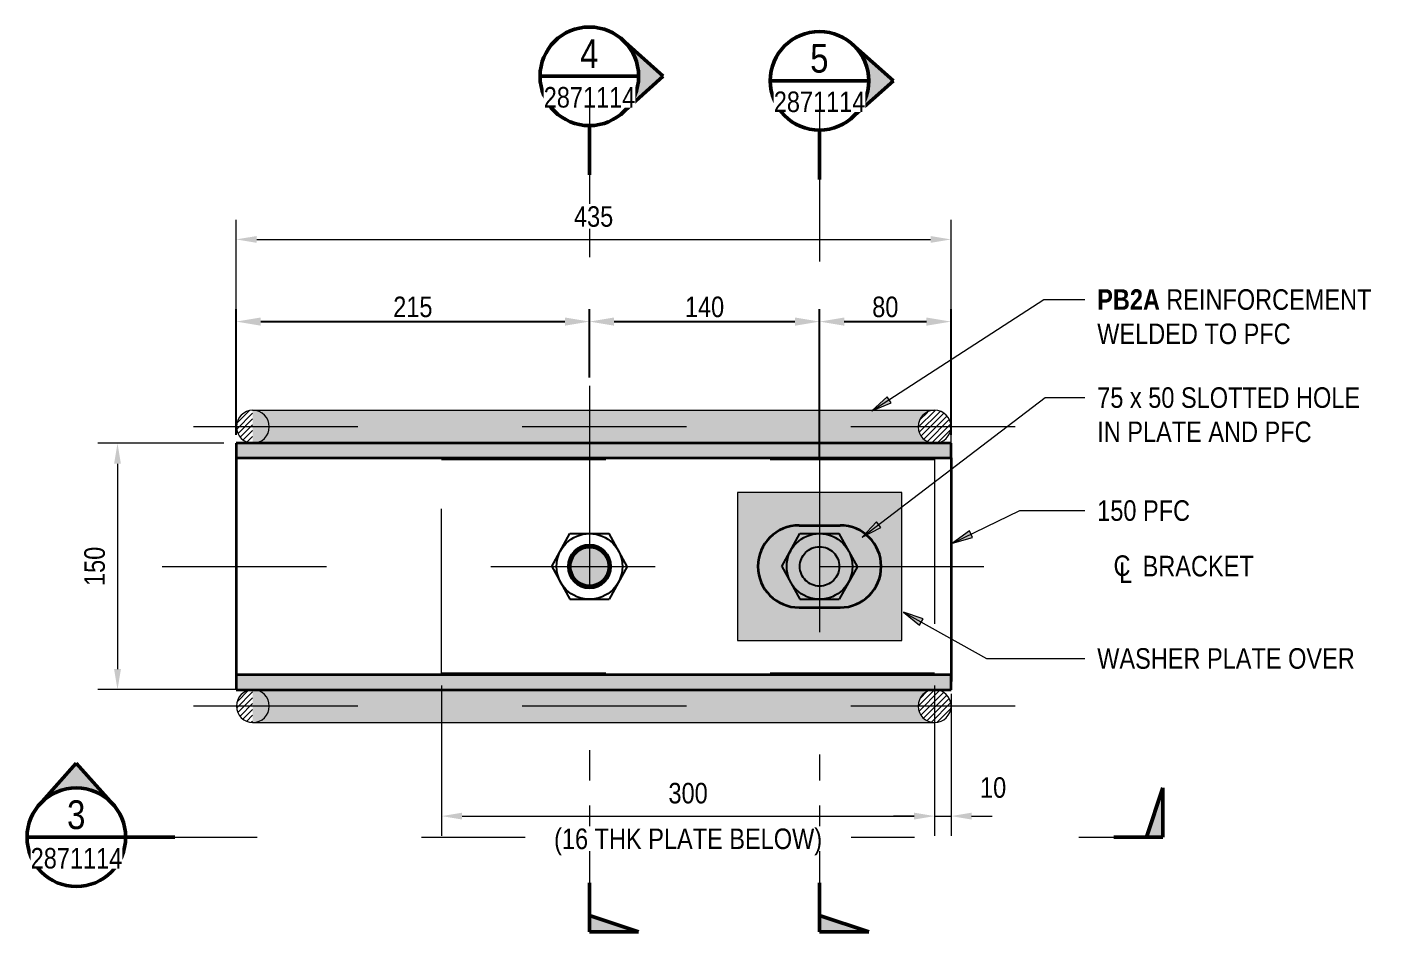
# Model space of a CAD drawing. Header units: metres. Extents: x 0.8 to 15.7, y 1.4 to 7.7.
# Drawn here: x 8.276 to 9.098, y 7.112 to 7.663 of the extents above; entities that cross this region are included whole.
import ezdxf

# ---------------------------------------------------------------- set-up
doc = ezdxf.new("R2010")
doc.units = ezdxf.units.M
for name, pattern in [('Dot_Section Line', [0.02, 0, -0.02]), ('JacobsCenter', [0.015, 0.009, -0.0015, 0.003, -0.0015]), ('JacobsDash', [0.0045, 0.003, -0.0015])]:
    doc.linetypes.add(name, pattern=pattern)
doc.layers.get('Defpoints').update_dxf_attribs({"color": 41})
for name, color, linetype, lineweight in [('D-BDGE', 7, 'Continuous', 13), ('D-BDGE-LINE', 7, 'Continuous', 9), ('D-ENHA-ANNO-TEXT', 7, 'Continuous', 9), ('D-ENHA-GEN-LINE', 7, 'Continuous', 13), ('D-ENHA-TEXT', 7, 'Continuous', 9), ('D-ENHA-TEXT-DIMS', 7, 'Continuous', 9)]:
    doc.layers.add(name, color=color, linetype=linetype, lineweight=lineweight)
doc.styles.add('Arial Narrow', font='ARIALN.TTF', dxfattribs={"height": 0.0025})
doc.styles.add('Arial Narrow_3', font='ARIALN.TTF', dxfattribs={"height": 0.0175})
doc.styles.add('Arial Narrow_4', font='ARIALN.TTF', dxfattribs={"height": 0.0125})
doc.styles.add('Arial Narrow_B', font='ARIALNB.TTF', dxfattribs={"height": 0.0125})
doc.dimstyles.new('____ddd_____2', dxfattribs={"dimscale": 0.3048, "dimtxt": 0.012793, "dimasz": 0.049213, "dimexe": 0.024606, "dimexo": 0.016404, "dimgap": 0.008202, "dimtad": 1, "dimdec": 0, "dimlfac": 1000, "dimzin": 0, "dimdsep": 46, "dimtxsty": 'Arial Narrow_4', "dimsah": 1, "dimcen": 0.09, "dimaunit": 1, "dimadec": 4, "dimazin": 0, "dimtfac": 1, "dimtdec": 4, "dimtix": 1, "dimtmove": 0, "dimatfit": 3, "dimfxl": 1, "dimtvp": 1, "dimtolj": 1, "dimtzin": 0, "dimarcsym": 2})
doc.dimstyles.new('Dimension_Standard_O__mm__2', dxfattribs={"dimscale": 0.3048, "dimtxt": 0.012793, "dimasz": 0.04101, "dimexe": 0.03937, "dimexo": 0.024606, "dimgap": 0.024606, "dimtad": 1, "dimdec": 0, "dimlfac": 1000, "dimzin": 0, "dimdsep": 46, "dimtxsty": 'Arial Narrow_4', "dimsah": 1, "dimcen": 0.09, "dimaunit": 1, "dimadec": 4, "dimazin": 0, "dimtfac": 1, "dimtdec": 4, "dimtix": 1, "dimtmove": 0, "dimatfit": 3, "dimfxl": 1, "dimtvp": 1, "dimtfill": 1, "dimtolj": 1, "dimtzin": 0, "dimlwd": 18, "dimlwe": 18, "dimarcsym": 2})
doc.dimstyles.new('Dimension_Standard_O__mm__3', dxfattribs={"dimscale": 0.3048, "dimtxt": 0.012793, "dimasz": 0.04101, "dimexe": 0.03937, "dimexo": 0.024606, "dimgap": 0.024606, "dimtad": 1, "dimdec": 0, "dimlfac": 1000, "dimzin": 0, "dimdsep": 46, "dimtxsty": 'Arial Narrow_4', "dimsah": 1, "dimcen": 0.09, "dimaunit": 1, "dimadec": 4, "dimazin": 0, "dimtfac": 1, "dimtdec": 4, "dimtix": 1, "dimtmove": 2, "dimatfit": 3, "dimfxl": 1, "dimtvp": 1, "dimtfill": 1, "dimtolj": 1, "dimtzin": 0, "dimlwd": 18, "dimlwe": 18, "dimarcsym": 2})
pattern_1 = [(45, (5.5002283, 0), (-0.00176776695, 0.00176776695), [])]

# ---------------------------------------------------------------- blocks, each defined once
blk = doc.blocks.new('Drafting View - sectionTail-4870194-DRG-2871114 - PRECAST BARRIER_PLAN TYPE 2')
at = {"layer": 'D-ENHA-ANNO-TEXT'}
blk.add_hatch(color=256, dxfattribs=at).paths.add_polyline_path([(-0.006, 0.006), (-0.004, 0), (-0.006, 0)])
at = {"layer": 'D-ENHA-ANNO-TEXT', "lineweight": 50}
for p, q in [((-0.006, 0.006), (-0.006, 0)), ((-0.004, 0), (-0.006, 0.006)), ((-0.006, 0), (-0.004, 0)), ((-0.006, 0), (0, 0))]:
    blk.add_line(p, q, dxfattribs=at)
blk = doc.blocks.new('Drafting View - SectionHead-4898858-DRG-2871114 - PRECAST BARRIER_PLAN TYPE 2')
at = {"layer": 'D-ENHA-ANNO-TEXT'}
h = blk.add_hatch(color=256, dxfattribs=at)
edge = h.paths.add_edge_path()
edge.add_line((-0.002, 0.009), (0.00247, 0.004))
edge.add_arc((-0.002, 0), 0.006, 41.8277, 138.1723)
edge.add_line((-0.00647, 0.004), (-0.002, 0.009))
at = {"layer": 'D-ENHA-ANNO-TEXT', "lineweight": 50}
for p, q in [((-0.002, 0.009), (-0.00647, 0.004)), ((0.00247, 0.004), (-0.002, 0.009)), ((0.004, 0), (0.01, 0))]:
    blk.add_line(p, q, dxfattribs=at)
for start, end in [(360, 180), (180, 360)]:
    blk.add_arc((-0.002, 0), 0.006, start, end, dxfattribs=at)
blk = doc.blocks.new('DIMBLOCK15-DRG-2871114 - PRECAST BARRIER_PLAN TYPE 2')
at = {"layer": 'D-ENHA-TEXT-DIMS', "color": 0, "lineweight": -2, "transparency": 16777216}
for p, q in [((8.40297, 7.41433), (8.40297, 7.49083)), ((8.61797, 7.44933), (8.61797, 7.49083)), ((8.41797, 7.48333), (8.60297, 7.48333))]:
    blk.add_line(p, q, dxfattribs=at)
at = {"layer": 'D-ENHA-TEXT-DIMS', "color": 0, "transparency": 16777216}
for points in [[(8.41797, 7.48583), (8.41797, 7.48083), (8.40297, 7.48333)], [(8.60297, 7.48583), (8.60297, 7.48083), (8.61797, 7.48333)]]:
    blk.add_solid(points, dxfattribs=at)
at = {"layer": 'Defpoints', "color": 0, "transparency": 16777216}
for p in [(8.61797, 7.48333), (8.61797, 7.44433), (8.40297, 7.40933)]:
    blk.add_point(p, dxfattribs=at)
at = {"layer": 'D-ENHA-TEXT-DIMS', "color": 0, "transparency": 16777216, "insert": (8.51047, 7.49221), "char_height": 0.0125, "width": 0.0285099, "attachment_point": 5, "style": 'Arial Narrow_4'}
blk.add_mtext('\\A1;215', dxfattribs=at)
blk = doc.blocks.new('DIMBLOCK16-DRG-2871114 - PRECAST BARRIER_PLAN TYPE 2')
at = {"layer": 'D-ENHA-TEXT-DIMS', "color": 0, "lineweight": -2, "transparency": 16777216}
for p, q in [((8.61797, 7.44933), (8.61797, 7.49083)), ((8.75797, 7.39933), (8.75797, 7.49083)), ((8.63297, 7.48333), (8.74297, 7.48333))]:
    blk.add_line(p, q, dxfattribs=at)
at = {"layer": 'D-ENHA-TEXT-DIMS', "color": 0, "transparency": 16777216}
for points in [[(8.63297, 7.48583), (8.63297, 7.48083), (8.61797, 7.48333)], [(8.74297, 7.48583), (8.74297, 7.48083), (8.75797, 7.48333)]]:
    blk.add_solid(points, dxfattribs=at)
at = {"layer": 'Defpoints', "color": 0, "transparency": 16777216}
for p in [(8.75797, 7.48333), (8.61797, 7.44433), (8.75797, 7.39433)]:
    blk.add_point(p, dxfattribs=at)
at = {"layer": 'D-ENHA-TEXT-DIMS', "color": 0, "transparency": 16777216, "insert": (8.68797, 7.49221), "char_height": 0.0125, "width": 0.0285099, "attachment_point": 5, "style": 'Arial Narrow_4'}
blk.add_mtext('\\A1;140', dxfattribs=at)
blk = doc.blocks.new('DIMBLOCK17-DRG-2871114 - PRECAST BARRIER_PLAN TYPE 2')
at = {"layer": 'D-ENHA-TEXT-DIMS', "color": 0, "lineweight": -2, "transparency": 16777216}
for p, q in [((8.75797, 7.39933), (8.75797, 7.49083)), ((8.83797, 7.41433), (8.83797, 7.49083)), ((8.77297, 7.48333), (8.82297, 7.48333))]:
    blk.add_line(p, q, dxfattribs=at)
at = {"layer": 'D-ENHA-TEXT-DIMS', "color": 0, "transparency": 16777216}
for points in [[(8.77297, 7.48583), (8.77297, 7.48083), (8.75797, 7.48333)], [(8.82297, 7.48583), (8.82297, 7.48083), (8.83797, 7.48333)]]:
    blk.add_solid(points, dxfattribs=at)
at = {"layer": 'Defpoints', "color": 0, "transparency": 16777216}
for p in [(8.83797, 7.48333), (8.83797, 7.40933), (8.75797, 7.39433)]:
    blk.add_point(p, dxfattribs=at)
at = {"layer": 'D-ENHA-TEXT-DIMS', "color": 0, "transparency": 16777216, "insert": (8.79797, 7.49221), "char_height": 0.0125, "width": 0.0190066, "attachment_point": 5, "style": 'Arial Narrow_4'}
blk.add_mtext('\\A1;80', dxfattribs=at)
blk = doc.blocks.new('DIMBLOCK18-DRG-2871114 - PRECAST BARRIER_PLAN TYPE 2')
at = {"layer": 'D-ENHA-TEXT-DIMS', "color": 0, "lineweight": 18, "transparency": 16777216}
for p, q in [((8.39547, 7.40933), (8.31876, 7.40933)), ((8.33076, 7.39683), (8.33076, 7.27189)), ((8.40547, 7.25939), (8.31876, 7.25939))]:
    blk.add_line(p, q, dxfattribs=at)
at = {"layer": 'D-ENHA-TEXT-DIMS', "color": 0, "transparency": 16777216}
for points in [[(8.32868, 7.39683), (8.33284, 7.39683), (8.33076, 7.40933)], [(8.32868, 7.27189), (8.33284, 7.27189), (8.33076, 7.25939)]]:
    blk.add_solid(points, dxfattribs=at)
at = {"layer": 'Defpoints', "color": 0, "transparency": 16777216}
for p in [(8.40297, 7.40933), (8.33076, 7.25939), (8.41297, 7.25939)]:
    blk.add_point(p, dxfattribs=at)
at = {"layer": 'D-ENHA-TEXT-DIMS', "color": 0, "lineweight": 18, "transparency": 16777216, "insert": (8.31688, 7.33436), "char_height": 0.0125, "width": 0.0285099, "attachment_point": 5, "rotation": 90, "style": 'Arial Narrow_4', "bg_fill": 3, "box_fill_scale": 1.1, "bg_fill_color": 256, "bg_fill_true_color": 13158600, "bg_fill_transparency": 0}
blk.add_mtext('\\A1;150', dxfattribs=at)
blk = doc.blocks.new('DIMBLOCK19-DRG-2871114 - PRECAST BARRIER_PLAN TYPE 2')
at = {"layer": 'D-ENHA-TEXT-DIMS', "color": 0, "lineweight": 18, "transparency": 16777216}
for p, q in [((8.52797, 7.26183), (8.52797, 7.17039)), ((8.82797, 7.26183), (8.82797, 7.17039)), ((8.54047, 7.18239), (8.81547, 7.18239))]:
    blk.add_line(p, q, dxfattribs=at)
at = {"layer": 'D-ENHA-TEXT-DIMS', "color": 0, "transparency": 16777216}
for points in [[(8.54047, 7.18447), (8.54047, 7.1803), (8.52797, 7.18239)], [(8.81547, 7.18447), (8.81547, 7.1803), (8.82797, 7.18239)]]:
    blk.add_solid(points, dxfattribs=at)
at = {"layer": 'Defpoints', "color": 0, "transparency": 16777216}
for p in [(8.52797, 7.26933), (8.82797, 7.26933), (8.82797, 7.18239)]:
    blk.add_point(p, dxfattribs=at)
at = {"layer": 'D-ENHA-TEXT-DIMS', "color": 0, "lineweight": 18, "transparency": 16777216, "char_height": 0.0125, "width": 0.1956703, "attachment_point": 5, "style": 'Arial Narrow_4', "bg_fill": 3, "box_fill_scale": 1.1, "bg_fill_color": 256, "bg_fill_true_color": 13158600, "bg_fill_transparency": 0}
for s, insert in [('\\A1;300', (8.67797, 7.19627)), ('\\A1;(16 THK PLATE BELOW)', (8.67797, 7.16669))]:
    blk.add_mtext(s, dxfattribs=dict(at, insert=insert))
blk = doc.blocks.new('DIMBLOCK20-DRG-2871114 - PRECAST BARRIER_PLAN TYPE 2')
at = {"layer": 'D-ENHA-TEXT-DIMS', "color": 0, "lineweight": 18, "transparency": 16777216}
for p, q in [((8.82797, 7.26183), (8.82797, 7.17039)), ((8.83797, 7.25683), (8.83797, 7.17039)), ((8.81547, 7.18239), (8.80297, 7.18239)), ((8.82797, 7.18239), (8.83797, 7.18239)), ((8.85047, 7.18239), (8.86297, 7.18239))]:
    blk.add_line(p, q, dxfattribs=at)
at = {"layer": 'D-ENHA-TEXT-DIMS', "color": 0, "transparency": 16777216}
for points in [[(8.81547, 7.18447), (8.81547, 7.1803), (8.82797, 7.18239)], [(8.85047, 7.18447), (8.85047, 7.1803), (8.83797, 7.18239)]]:
    blk.add_solid(points, dxfattribs=at)
at = {"layer": 'Defpoints', "color": 0, "transparency": 16777216}
for p in [(8.82797, 7.26933), (8.83797, 7.26433), (8.83797, 7.18239)]:
    blk.add_point(p, dxfattribs=at)
at = {"layer": 'D-ENHA-TEXT-DIMS', "color": 0, "lineweight": 18, "transparency": 16777216, "insert": (8.85561, 7.20604), "char_height": 0.0125, "width": 0.0190066, "attachment_point": 1, "line_spacing_factor": 0.974696, "style": 'Arial Narrow_4', "bg_fill": 3, "box_fill_scale": 1.1, "bg_fill_color": 256, "bg_fill_true_color": 13158600, "bg_fill_transparency": 0}
blk.add_mtext('\\A1;10', dxfattribs=at)
blk = doc.blocks.new('DIMBLOCK21-DRG-2871114 - PRECAST BARRIER_PLAN TYPE 2')
at = {"layer": 'D-ENHA-TEXT-DIMS', "color": 0, "lineweight": 18, "transparency": 16777216}
for p, q in [((8.40297, 7.41683), (8.40297, 7.54533)), ((8.83797, 7.40783), (8.83797, 7.54533)), ((8.41547, 7.53333), (8.82547, 7.53333))]:
    blk.add_line(p, q, dxfattribs=at)
at = {"layer": 'D-ENHA-TEXT-DIMS', "color": 0, "transparency": 16777216}
for points in [[(8.41547, 7.53541), (8.41547, 7.53125), (8.40297, 7.53333)], [(8.82547, 7.53541), (8.82547, 7.53125), (8.83797, 7.53333)]]:
    blk.add_solid(points, dxfattribs=at)
at = {"layer": 'Defpoints', "color": 0, "transparency": 16777216}
for p in [(8.83797, 7.53333), (8.40297, 7.40933), (8.83797, 7.40033)]:
    blk.add_point(p, dxfattribs=at)
at = {"layer": 'D-ENHA-TEXT-DIMS', "color": 0, "lineweight": 18, "transparency": 16777216, "insert": (8.62047, 7.54721), "char_height": 0.0125, "width": 0.0285099, "attachment_point": 5, "style": 'Arial Narrow_4', "bg_fill": 3, "box_fill_scale": 1.1, "bg_fill_color": 256, "bg_fill_true_color": 13158600, "bg_fill_transparency": 0}
blk.add_mtext('\\A1;435', dxfattribs=at)
blk = doc.blocks.new('CS_Annot_Centreline Symbol3 - CS_Annot_Centreline Symbol-5905071-DRG-2871114 - PRECAST BARRIER_PLAN TYPE 2')
at = {"layer": 'D-ENHA-GEN-LINE', "lineweight": 9, "char_height": 0.0025, "attachment_point": 1, "style": 'Arial Narrow'}
for s, insert, width in [('C  ', (-0.00109, 0.00476), 0.0044093), ('L', (-0.00041, 0.00392), 0.0019241)]:
    blk.add_mtext(s, dxfattribs=dict(at, insert=insert, width=width))

msp = doc.modelspace()

# ---------------------------------------------------------------- hatches: boundary and pattern name
at = {"layer": 'D-BDGE-LINE'}
h = msp.add_hatch(dxfattribs=at)
h.set_pattern_fill('FP_1', color=256, style=0, pattern_type=2)
h.set_pattern_definition(pattern_1)
h.paths.add_polyline_path([(8.4129742, 7.4093519), (8.4129742, 7.4292615), (8.4136613, 7.4292615), (8.4129742, 7.4293102), (8.4103768, 7.428921), (8.4080431, 7.4279228), (8.4060097, 7.4263348), (8.404445, 7.4242654), (8.4034648, 7.4218554), (8.4031406, 7.4192693), (8.4034732, 7.4167429), (8.4045166, 7.4142732), (8.4061348, 7.4122037), (8.4082653, 7.4106158), (8.4105443, 7.4096718), (8.4109564, 7.4096176)])
at = {"layer": 'D-BDGE-LINE', "true_color": 0xffffff}
for points in [[(8.4295028, 7.4093311), (8.8273622, 7.4093311), (8.8250552, 7.4096718), (8.8227045, 7.4106708), (8.8206636, 7.41226), (8.8191189, 7.4142732), (8.8181128, 7.4167429), (8.8177802, 7.4192693), (8.8181206, 7.4218554), (8.8191693, 7.4243311), (8.8207946, 7.4264022), (8.8229742, 7.4280047), (8.825386, 7.4289473), (8.8274453, 7.4292615), (8.4129742, 7.4292615), (8.4129742, 7.4093311), (8.4204965, 7.4093311)], [(8.8305623, 7.4003311), (8.8379742, 7.4003311), (8.8379742, 7.4093311), (8.4029742, 7.4092771), (8.4029742, 7.4003311), (8.8279742, 7.4003311)], [(8.7573576, 7.2893311), (8.8079742, 7.2893311), (8.8079742, 7.3793311), (8.7079742, 7.3793311), (8.7079742, 7.2893311)], [(8.6179742, 7.3213311), (8.6213388, 7.321774), (8.6244742, 7.3230728), (8.6271665, 7.3251387), (8.6292325, 7.3278311), (8.6305312, 7.3309664), (8.6309742, 7.3343311), (8.6305312, 7.3376957), (8.6292325, 7.3408311), (8.6271665, 7.3435235), (8.6244742, 7.3455894), (8.6213388, 7.3468881), (8.6179742, 7.3473311), (8.6146095, 7.3468881), (8.6114742, 7.3455894), (8.6087818, 7.3435235), (8.6067158, 7.3408311), (8.6054171, 7.3376957), (8.6049742, 7.3343311), (8.6054171, 7.3309664), (8.6067158, 7.3278311), (8.6087818, 7.3251387), (8.6114742, 7.3230728), (8.6146095, 7.321774)], [(8.8079742, 7.2593311), (8.8379742, 7.2593311), (8.8379742, 7.2683311), (8.4029742, 7.2683311), (8.4029742, 7.2593311), (8.7573576, 7.2593311)], [(8.8079742, 7.2394007), (8.8277724, 7.2394007), (8.8251862, 7.2397412), (8.8227763, 7.2407394), (8.8207068, 7.2423273), (8.8191189, 7.2443968), (8.8181206, 7.2468067), (8.8177802, 7.2493929), (8.8181206, 7.2519791), (8.8191189, 7.254389), (8.8207068, 7.2564584), (8.8229742, 7.2581283), (8.825386, 7.2590709), (8.8273622, 7.2593311), (8.4129742, 7.2593102), (8.4129742, 7.2394007), (8.7573576, 7.2394007)]]:
    msp.add_hatch(color=7, dxfattribs=at).paths.add_polyline_path(points)
at = {"layer": 'D-BDGE-LINE'}
h = msp.add_hatch(dxfattribs=at)
h.set_pattern_fill('FP_1', color=256, style=0, pattern_type=2)
h.set_pattern_definition(pattern_1)
h.paths.add_polyline_path([(8.8279742, 7.4093311), (8.8305623, 7.4096718), (8.8329742, 7.4106708), (8.8350452, 7.41226), (8.8366344, 7.4143311), (8.8376334, 7.4167429), (8.8379742, 7.4193311), (8.8376334, 7.4219193), (8.8366344, 7.4243311), (8.8350452, 7.4264022), (8.8329742, 7.4279913), (8.8305623, 7.4289903), (8.8277724, 7.4293045), (8.8251862, 7.4289076), (8.8228848, 7.4279228), (8.8208514, 7.4263348), (8.8192867, 7.4242654), (8.8183065, 7.4218554), (8.817983, 7.4192643), (8.8183397, 7.4166831), (8.8193583, 7.4142732), (8.8209764, 7.4122037), (8.823107, 7.4106158), (8.825386, 7.4096718), (8.8277724, 7.4093576)])
h = msp.add_hatch(dxfattribs=at)
h.set_pattern_fill('FP_1', color=256, style=0, pattern_type=2)
h.set_pattern_definition(pattern_1)
h.paths.add_polyline_path([(8.4131325, 7.2393311), (8.4136613, 7.2394007), (8.4129742, 7.2394007), (8.4129742, 7.2593102), (8.4105443, 7.2589903), (8.4081325, 7.2579913), (8.4060614, 7.2564022), (8.4044722, 7.2543311), (8.4034732, 7.2519193), (8.4031325, 7.2493311), (8.4034732, 7.2467429), (8.4044722, 7.2443311), (8.4060614, 7.24226), (8.4081325, 7.2406708), (8.4105443, 7.2396718), (8.4129742, 7.2393519)])
h = msp.add_hatch(dxfattribs=at)
h.set_pattern_fill('FP_1', color=256, style=0, pattern_type=2)
h.set_pattern_definition(pattern_1)
h.paths.add_polyline_path([(8.8279742, 7.2393311), (8.8305623, 7.2396718), (8.8329742, 7.2406708), (8.8350452, 7.24226), (8.8366344, 7.2443311), (8.8376334, 7.2467429), (8.8379742, 7.2493311), (8.8376334, 7.2519193), (8.83659, 7.254389), (8.8350452, 7.2564022), (8.8329742, 7.2579913), (8.8305623, 7.2589903), (8.8277724, 7.2593045), (8.8251862, 7.2589076), (8.8229742, 7.2579913), (8.8209031, 7.2564022), (8.8193139, 7.2543311), (8.8183149, 7.2519193), (8.8179742, 7.2493311), (8.8183149, 7.2467429), (8.8193139, 7.2443311), (8.8209031, 7.24226), (8.8229742, 7.2406708), (8.825386, 7.2397149), (8.8277724, 7.2393576)])
at = {"layer": 'D-ENHA-TEXT'}
for points in [[(8.7898467, 7.4289636), (8.8015329, 7.4339176), (8.7991338, 7.4376157)], [(8.7839385, 7.352109), (8.7952103, 7.3579446), (8.7925346, 7.3614479)], [(8.8388602, 7.3485402), (8.8510739, 7.3519947), (8.8491558, 7.3559637)], [(8.8090216, 7.3065434), (8.818857, 7.2985201), (8.821008, 7.3023679)]]:
    msp.add_hatch(color=256, dxfattribs=at).paths.add_polyline_path(points)

# ---------------------------------------------------------------- linework, layer by layer
at = {"layer": 'D-BDGE', "linetype": 'JacobsCenter'}
for p, q in [((8.6179742, 7.4443311), (8.6179742, 7.2943311)), ((8.8770445, 7.4193311), (8.3720445, 7.4193311)), ((8.7579742, 7.3943311), (8.7579742, 7.2743311)), ((8.3579742, 7.3343311), (8.9348385, 7.3343311)), ((8.8770445, 7.2493311), (8.3770445, 7.2493311))]:
    msp.add_line(p, q, dxfattribs=at)
at = {"layer": 'D-BDGE'}
for p, q in [((8.8277724, 7.4292615), (8.4129742, 7.4292615)), ((8.4129742, 7.4092771), (8.8277724, 7.4092771)), ((8.8277724, 7.2593851), (8.4129742, 7.2593851)), ((8.4129742, 7.2394007), (8.8277724, 7.2394007))]:
    msp.add_line(p, q, dxfattribs=at)
at = {"layer": 'D-BDGE', "lineweight": 35}
for p, q in [((8.8379742, 7.4093311), (8.4029742, 7.4093311)), ((8.4029742, 7.4093311), (8.4029742, 7.4003311)), ((8.4029742, 7.4093311), (8.4029742, 7.2593311)), ((8.8379742, 7.4003311), (8.8379742, 7.4093311)), ((8.4029742, 7.4003311), (8.8379742, 7.4003311)), ((8.8379742, 7.4003311), (8.8379742, 7.2643311)), ((8.7454742, 7.3593311), (8.7704742, 7.3593311)), ((8.7454742, 7.3093311), (8.7704742, 7.3093311)), ((8.8379742, 7.2683311), (8.4029742, 7.2683311)), ((8.4029742, 7.2683311), (8.4029742, 7.2593311)), ((8.8379742, 7.2593311), (8.8379742, 7.2683311)), ((8.4029742, 7.2593311), (8.8379742, 7.2593311))]:
    msp.add_line(p, q, dxfattribs=at)
at = {"layer": 'D-BDGE', "linetype": 'JacobsDash', "lineweight": 9}
for p, q in [((8.5279742, 7.3993311), (8.8279742, 7.3993311)), ((8.5279742, 7.2693311), (8.5279742, 7.3993311)), ((8.8279742, 7.3993311), (8.8279742, 7.2693311)), ((8.8279742, 7.2693311), (8.5279742, 7.2693311))]:
    msp.add_line(p, q, dxfattribs=at)
at = {"layer": 'D-BDGE', "linetype": 'JacobsDash', "lineweight": 18}
for p, q in [((8.8079742, 7.3793311), (8.7079742, 7.3793311)), ((8.7079742, 7.3793311), (8.7079742, 7.2893311)), ((8.8079742, 7.2893311), (8.8079742, 7.3793311)), ((8.7079742, 7.2893311), (8.8079742, 7.2893311))]:
    msp.add_line(p, q, dxfattribs=at)
at = {"layer": 'D-BDGE', "linetype": 'JacobsDash', "lineweight": 25}
for p, q in [((8.5949742, 7.3343311), (8.6059742, 7.3543311)), ((8.6059742, 7.3543311), (8.6299742, 7.3543311)), ((8.6409742, 7.3343311), (8.6299742, 7.3543311)), ((8.7349742, 7.3343311), (8.7459742, 7.3543311)), ((8.7459742, 7.3543311), (8.7699742, 7.3543311)), ((8.7809742, 7.3343311), (8.7699742, 7.3543311)), ((8.5949742, 7.3343311), (8.6059742, 7.3143311)), ((8.6409742, 7.3343311), (8.6299742, 7.3143311)), ((8.7349742, 7.3343311), (8.7459742, 7.3143311)), ((8.7809742, 7.3343311), (8.7699742, 7.3143311)), ((8.6059742, 7.3143311), (8.6299742, 7.3143311)), ((8.7459742, 7.3143311), (8.7699742, 7.3143311))]:
    msp.add_line(p, q, dxfattribs=at)
at = {"layer": 'D-BDGE', "lineweight": 25}
for centre in [(8.6179742, 7.3343311), (8.7579742, 7.3343311)]:
    msp.add_circle(centre, 0.02, dxfattribs=at)
at = {"layer": 'D-BDGE', "linetype": 'JacobsDash', "lineweight": 25}
for centre in [(8.6179742, 7.3343311), (8.7579742, 7.3343311)]:
    msp.add_circle(centre, 0.012, dxfattribs=at)
at = {"layer": 'D-BDGE', "linetype": 'JacobsDash', "lineweight": 50}
msp.add_circle((8.6179742, 7.3343311), 0.012, dxfattribs=at)
at = {"layer": 'D-BDGE'}
for centre, start, end in [((8.4131325, 7.4193311), 0, 180), ((8.8279742, 7.4193311), 90, 270), ((8.8279742, 7.4193311), 270, 90), ((8.4131325, 7.4193311), 180, 0), ((8.4131325, 7.2493311), 0, 180), ((8.8279742, 7.2493311), 90, 270), ((8.8279742, 7.2493311), 270, 90), ((8.4131325, 7.2493311), 180, 0)]:
    msp.add_arc(centre, 0.01, start, end, dxfattribs=at)
at = {"layer": 'D-BDGE', "lineweight": 35}
for centre, radius, start, end in [((8.7454742, 7.3343311), 0.025, 90, 270), ((8.7704742, 7.3343311), 0.025, 270, 90), ((8.6179742, 7.3343311), 0.013, 0, 180), ((8.6179742, 7.3343311), 0.013, 180, 0)]:
    msp.add_arc(centre, radius, start, end, dxfattribs=at)
at = {"layer": 'D-ENHA-ANNO-TEXT', "lineweight": 50}
for p, q in [((8.5878823, 7.6326051), (8.6478823, 7.6326051)), ((8.7278823, 7.629872), (8.7878823, 7.629872)), ((8.2757015, 7.1695186), (8.3357015, 7.1695186))]:
    msp.add_line(p, q, dxfattribs=at)
at = {"layer": 'D-ENHA-ANNO-TEXT', "color": 7, "linetype": 'Dot_Section Line', "true_color": 0xffffff}
for p, q in [((8.6178823, 7.6226051), (8.6178823, 7.1418672)), ((8.7578823, 7.619872), (8.7578823, 7.1418672)), ((8.3157015, 7.1695186), (8.9369352, 7.1695186))]:
    msp.add_line(p, q, dxfattribs=at)
at = {"layer": 'D-ENHA-TEXT'}
for p, q in [((8.7898467, 7.4289636), (8.8943504, 7.4967591)), ((8.8943504, 7.4967591), (8.9194178, 7.4967591)), ((8.7839385, 7.352109), (8.895205, 7.4370914)), ((8.7991338, 7.4376157), (8.7898467, 7.4289636)), ((8.7898467, 7.4289636), (8.8015329, 7.4339176)), ((8.8015329, 7.4339176), (8.7991338, 7.4376157)), ((8.895205, 7.4370914), (8.9194178, 7.4370914)), ((8.8388602, 7.3485402), (8.879814, 7.3683317)), ((8.879814, 7.3683317), (8.9194178, 7.3683317)), ((8.7925346, 7.3614479), (8.7839385, 7.352109)), ((8.7839385, 7.352109), (8.7952103, 7.3579446)), ((8.7952103, 7.3579446), (8.7925346, 7.3614479)), ((8.8491558, 7.3559637), (8.8388602, 7.3485402)), ((8.8388602, 7.3485402), (8.8510739, 7.3519947)), ((8.8510739, 7.3519947), (8.8491558, 7.3559637)), ((8.8090216, 7.3065434), (8.818857, 7.2985201)), ((8.821008, 7.3023679), (8.8090216, 7.3065434)), ((8.8090216, 7.3065434), (8.8594883, 7.2783317)), ((8.818857, 7.2985201), (8.821008, 7.3023679)), ((8.8594883, 7.2783317), (8.9194178, 7.2783317))]:
    msp.add_line(p, q, dxfattribs=at)

# ---------------------------------------------------------------- block references
at = {"layer": 'D-ENHA-ANNO-TEXT', "lineweight": 50, "xscale": 4.999999999999998, "yscale": 4.999999999999998, "zscale": 4.999999999999998, "rotation": 269.9999999999996}
for p in [(8.6178823, 7.6226051), (8.7578823, 7.619872)]:
    msp.add_blockref('Drafting View - SectionHead-4898858-DRG-2871114 - PRECAST BARRIER_PLAN TYPE 2', p, dxfattribs=at)
at = {"layer": 'D-ENHA-ANNO-TEXT', "lineweight": 50, "xscale": 4.999999999999998, "yscale": 4.999999999999998, "zscale": 4.999999999999998}
msp.add_blockref('Drafting View - SectionHead-4898858-DRG-2871114 - PRECAST BARRIER_PLAN TYPE 2', (8.3157015, 7.1695186), dxfattribs=at)
at = {"layer": 'D-ENHA-ANNO-TEXT', "lineweight": 50, "extrusion": (0, 0, -1), "xscale": 4.999999999999998, "yscale": 4.999999999999998, "zscale": 4.999999999999998}
msp.add_blockref('Drafting View - sectionTail-4870194-DRG-2871114 - PRECAST BARRIER_PLAN TYPE 2', (-8.9369352, 7.1695186), dxfattribs=at)
at = {"layer": 'D-ENHA-ANNO-TEXT', "lineweight": 50, "extrusion": (0, 0, -1), "xscale": 4.999999999999998, "yscale": 4.999999999999998, "zscale": 4.999999999999998, "rotation": 90.00000000000064}
for p in [(-8.6178823, 7.1418672), (-8.7578823, 7.1418672)]:
    msp.add_blockref('Drafting View - sectionTail-4870194-DRG-2871114 - PRECAST BARRIER_PLAN TYPE 2', p, dxfattribs=at)
at = {"layer": 'D-ENHA-GEN-LINE', "lineweight": 9, "xscale": 5, "yscale": 5, "zscale": 5}
msp.add_blockref('CS_Annot_Centreline Symbol3 - CS_Annot_Centreline Symbol-5905071-DRG-2871114 - PRECAST BARRIER_PLAN TYPE 2', (8.9422899, 7.3172502), dxfattribs=at)

# ---------------------------------------------------------------- texts
at = {"layer": 'D-ENHA-GEN-LINE', "lineweight": 9, "insert": (8.9545408, 7.3407823), "char_height": 0.0125, "attachment_point": 1, "style": 'Arial Narrow_4', "bg_fill": 3, "box_fill_scale": 1, "bg_fill_color": 256, "bg_fill_true_color": 13158600, "bg_fill_transparency": 0}
msp.add_mtext('BRACKET', dxfattribs=at)
at = {"layer": 'D-ENHA-TEXT', "char_height": 0.0125, "attachment_point": 1, "bg_fill": 3, "box_fill_scale": 1, "bg_fill_color": 256, "bg_fill_transparency": 0}
for s, insert, style in [('PB2A ', (8.9269178, 7.5030091), 'Arial Narrow_B'), ('WELDED TO PFC', (8.9269178, 7.4821731), 'Arial Narrow_4'), ('75 x 50 SLOTTED HOLE', (8.9269178, 7.4433414), 'Arial Narrow_4'), ('IN PLATE AND PFC', (8.9269178, 7.4225055), 'Arial Narrow_4'), ('150 PFC', (8.9269178, 7.3745817), 'Arial Narrow_4'), ('WASHER PLATE OVER', (8.9269178, 7.2845817), 'Arial Narrow_4')]:
    msp.add_mtext(s, dxfattribs=dict(at, insert=insert, style=style))

# ---------------------------------------------------------------- dimensions: what is measured, and where the dimension line sits
at = {"layer": 'D-ENHA-TEXT-DIMS'}
for base, p1, p2, override, picture, middle in [((8.6179742, 7.4833309), (8.4029742, 7.4093311), (8.6179742, 7.4443311), {"dimpost": '<>', "dimfxl": 0.21783}, 'DIMBLOCK15-DRG-2871114 - PRECAST BARRIER_PLAN TYPE 2', (8.5104742, 7.492213)), ((8.7579742, 7.4833309), (8.6179742, 7.4443311), (8.7579742, 7.3943311), {"dimpost": '<>', "dimfxl": 0.148661}, 'DIMBLOCK16-DRG-2871114 - PRECAST BARRIER_PLAN TYPE 2', (8.6879742, 7.492213)), ((8.8379742, 7.4833309), (8.7579742, 7.3943311), (8.8379742, 7.4093311), {"dimpost": '<>', "dimfxl": 0.081394}, 'DIMBLOCK17-DRG-2871114 - PRECAST BARRIER_PLAN TYPE 2', (8.7979742, 7.492213))]:
    dim = msp.add_linear_dim(base=base, p1=p1, p2=p2, dimstyle='____ddd_____2', override=override, dxfattribs=at)
    dim.commit()
    dim.dimension.update_dxf_attribs({"geometry": picture, "text_midpoint": middle})

# ---------------------------------------------------------------- next in the draw order: texts
at = {"layer": 'D-ENHA-ANNO-TEXT', "char_height": 0.0175, "attachment_point": 1, "style": 'Arial Narrow_3', "bg_fill": 3, "box_fill_scale": 1, "bg_fill_color": 256, "bg_fill_transparency": 0}
for s, insert in [('4', (8.6122552, 7.6550899)), ('5', (8.7522552, 7.6523567)), ('3', (8.3000744, 7.1920033))]:
    msp.add_mtext(s, dxfattribs=dict(at, insert=insert))
at = {"layer": 'D-ENHA-ANNO-TEXT', "char_height": 0.0125, "attachment_point": 1, "style": 'Arial Narrow_4', "bg_fill": 3, "box_fill_scale": 1, "bg_fill_color": 256, "bg_fill_true_color": 13158600, "bg_fill_transparency": 0}
for insert in [(8.5901052, 7.6260868), (8.7301052, 7.6233536), (8.2779244, 7.1630002)]:
    msp.add_mtext('2871114', dxfattribs=dict(at, insert=insert))
at = {"layer": 'D-ENHA-TEXT', "insert": (8.9689204, 7.5030091), "char_height": 0.0125, "attachment_point": 1, "style": 'Arial Narrow_4', "bg_fill": 3, "box_fill_scale": 1, "bg_fill_color": 256, "bg_fill_transparency": 0}
msp.add_mtext('REINFORCEMENT ', dxfattribs=at)

# ---------------------------------------------------------------- next in the draw order: dimensions: what is measured, and where the dimension line sits
at = {"layer": 'D-ENHA-TEXT-DIMS', "lineweight": 18}
dim = msp.add_linear_dim(base=(8.330761, 7.2593851), p1=(8.4029742, 7.4093311), p2=(8.4129742, 7.2593851), angle=90, dimstyle='Dimension_Standard_O__mm__2', override={"dimpost": '<>', "dimfxl": 0.150279}, dxfattribs=at)
dim.commit()
dim.dimension.update_dxf_attribs({"geometry": 'DIMBLOCK18-DRG-2871114 - PRECAST BARRIER_PLAN TYPE 2', "text_midpoint": (8.3168788, 7.3343581)})
dim = msp.add_linear_dim(base=(8.8279742, 7.1823867), p1=(8.5279742, 7.2693311), p2=(8.8279742, 7.2693311), text='<>\\X(16 THK PLATE BELOW)', dimstyle='Dimension_Standard_O__mm__2', override={"dimpost": '<>', "dimfxl": 0.3}, dxfattribs=at)
dim.commit()
dim.dimension.update_dxf_attribs({"geometry": 'DIMBLOCK19-DRG-2871114 - PRECAST BARRIER_PLAN TYPE 2', "text_midpoint": (8.6779742, 7.1823867)})

# ---------------------------------------------------------------- next in the draw order: dimensions: what is measured, and where the dimension line sits
dim = msp.add_linear_dim(base=(8.8379742, 7.5333309), p1=(8.4029742, 7.4093311), p2=(8.8379742, 7.4003311), dimstyle='Dimension_Standard_O__mm__2', override={"dimpost": '<>', "dimfxl": 0.435093}, dxfattribs=at)
dim.commit()
dim.dimension.update_dxf_attribs({"geometry": 'DIMBLOCK21-DRG-2871114 - PRECAST BARRIER_PLAN TYPE 2', "text_midpoint": (8.6204742, 7.547213)})
dim = msp.add_linear_dim(base=(8.8379742, 7.1823867), p1=(8.8279742, 7.2693311), p2=(8.8379742, 7.2643311), dimstyle='Dimension_Standard_O__mm__3', override={"dimpost": '<>', "dimfxl": 0.01118}, dxfattribs=at)
dim.commit()
dim.dimension.update_dxf_attribs({"geometry": 'DIMBLOCK20-DRG-2871114 - PRECAST BARRIER_PLAN TYPE 2', "text_midpoint": (8.8651113, 7.1977085), "dimtype": 160})

doc.saveas('drawing.dxf')
